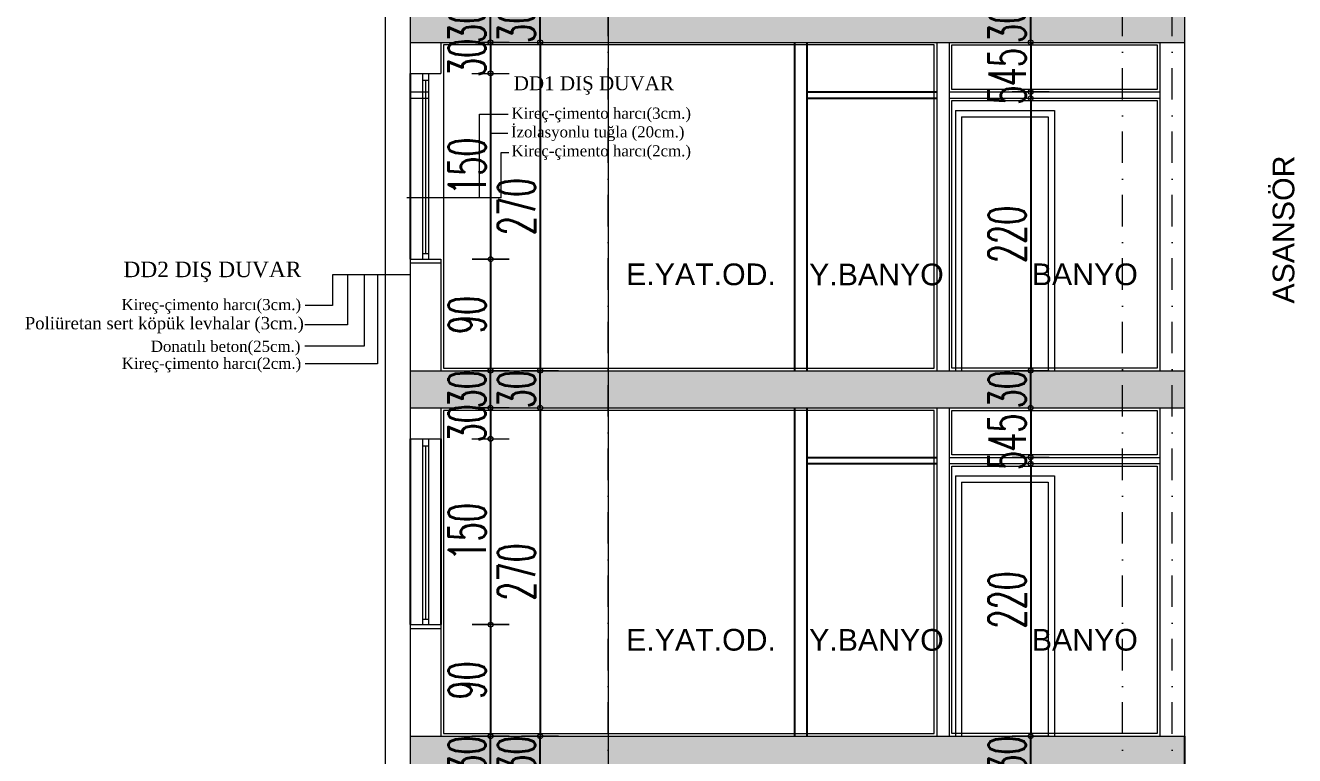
# Model space of a CAD drawing. Header units: millimetres. Extents: x -16104 to 67872, y -88009 to 12107.
# Drawn here: x 746.2 to 1002.3, y 9973.6 to 10120.9 of the extents above; entities that cross this region are included whole.
import ezdxf

# ---------------------------------------------------------------- set-up
doc = ezdxf.new("R2010")
doc.units = ezdxf.units.MM
doc.linetypes.add('DASHDOTX2', pattern=[50.8, 25.4, -12.7, 0, -12.7])
doc.layers.get('0').update_dxf_attribs({"color": 241})
doc.layers.add('TARAMA', color=8, linetype='Continuous', lineweight=15)
doc.styles.add('DIM', font='Txttw.shx', dxfattribs={"width": 0.6})
doc.styles.add('ÖLÇÜ', font='times.ttf', dxfattribs={"height": 15})
doc.dimstyles.new('50', dxfattribs={"dimscale": 0, "dimtxt": 30, "dimasz": 1, "dimexe": 0, "dimexo": 2, "dimgap": 4, "dimtad": 1, "dimdec": 0, "dimzin": 0, "dimdsep": 46, "dimtxsty": 'DIM', "dimblk1": 'DOT', "dimblk2": 'DOT', "dimsah": 1, "dimcen": 1.5, "dimdle": 3, "dimse1": 1, "dimse2": 1, "dimclrd": 256, "dimclre": 9, "dimclrt": 256, "dimadec": 0, "dimazin": 0, "dimtfac": 0.24, "dimtdec": 0, "dimtix": 1, "dimtmove": 2, "dimatfit": 3, "dimldrblk": 'DOT', "dimfxl": 0, "dimtolj": 1, "dimtzin": 15, "dimarcsym": 0})
pattern_1 = [(45, (19000.9484, -8391.119), (-4.4901281, 4.4901281), []), (45, (19005.4385, -8391.119), (-4.4901281, 4.4901281), [7.9375, -1.5875, 0, -1.5875])]

# ---------------------------------------------------------------- blocks, each defined once
blk = doc.blocks.new('DOT')
for p, q in [((0, 15), (0, -15)), ((-2, 0), (0, 0)), ((2, 0), (0, 0))]:
    blk.add_line(p, q)
blk.add_circle((0, 0), 2)
blk = doc.blocks.new('*D3193')
at = {"layer": 'Defpoints', "color": 0, "transparency": 16777216}
for p in [(62512.4, 2150), (62512.4, 2150), (62512.4, 2120)]:
    blk.add_point(p, dxfattribs=at)
at = {"layer": 'TARAMA', "lineweight": -2, "transparency": 16777216}
for p, q in [((62512.4, 2151), (62512.4, 2152)), ((62512.4, 2120), (62512.4, 2150)), ((62512.4, 2119), (62512.4, 2118))]:
    blk.add_line(p, q, dxfattribs=at)
for p, rotation in [((62512.4, 2150), 270), ((62512.4, 2120), 90)]:
    blk.add_blockref('DOT', p, dxfattribs=dict(at, rotation=rotation))
at = {"layer": 'TARAMA', "transparency": 16777216, "insert": (62493.4, 2135), "char_height": 30, "attachment_point": 5, "rotation": 90, "style": 'DIM'}
blk.add_mtext('\\A1;30', dxfattribs=at)
blk = doc.blocks.new('*D3050')
at = {"layer": 'Defpoints', "color": 0, "transparency": 16777216}
for p in [(62472.4, 2095), (62472.4, 1945), (62512.5, 1945)]:
    blk.add_point(p, dxfattribs=at)
at = {"layer": 'TARAMA', "lineweight": -2, "transparency": 16777216}
blk.add_line((62512.5, 2094), (62512.5, 1946), dxfattribs=at)
for p, rotation in [((62512.5, 2095), 90), ((62512.5, 1945), 270)]:
    blk.add_blockref('DOT', p, dxfattribs=dict(at, rotation=rotation))
at = {"layer": 'TARAMA', "transparency": 16777216, "insert": (62493.5, 2020), "char_height": 30, "attachment_point": 5, "rotation": 90, "style": 'DIM'}
blk.add_mtext('\\A1;150', dxfattribs=at)
blk = doc.blocks.new('*D3194')
at = {"layer": 'Defpoints', "color": 0, "transparency": 16777216}
for p in [(62512.4, 2120), (62512.4, 2095), (62512.5, 2095)]:
    blk.add_point(p, dxfattribs=at)
at = {"layer": 'TARAMA', "lineweight": -2, "transparency": 16777216}
for p, q in [((62512.4, 2121), (62512.4, 2122)), ((62512.4, 2120), (62512.4, 2095)), ((62512.4, 2094), (62512.4, 2093))]:
    blk.add_line(p, q, dxfattribs=at)
for p, rotation in [((62512.4, 2120), 270), ((62512.4, 2095), 90)]:
    blk.add_blockref('DOT', p, dxfattribs=dict(at, rotation=rotation))
at = {"layer": 'TARAMA', "transparency": 16777216, "insert": (62493.4, 2107.5), "char_height": 30, "attachment_point": 5, "rotation": 90, "style": 'DIM'}
blk.add_mtext('\\A1;30', dxfattribs=at)
blk = doc.blocks.new('*D3051')
at = {"layer": 'Defpoints', "color": 0, "transparency": 16777216}
for p in [(62512.5, 1945), (62512.5, 1855), (62512.5, 1855)]:
    blk.add_point(p, dxfattribs=at)
at = {"layer": 'TARAMA', "lineweight": -2, "transparency": 16777216}
blk.add_line((62512.5, 1944), (62512.5, 1856), dxfattribs=at)
for p, rotation in [((62512.5, 1945), 90), ((62512.5, 1855), 270)]:
    blk.add_blockref('DOT', p, dxfattribs=dict(at, rotation=rotation))
at = {"layer": 'TARAMA', "transparency": 16777216, "insert": (62493.5, 1900), "char_height": 30, "attachment_point": 5, "rotation": 90, "style": 'DIM'}
blk.add_mtext('\\A1;90', dxfattribs=at)
blk = doc.blocks.new('*D3195')
at = {"layer": 'Defpoints', "color": 0, "transparency": 16777216}
for p in [(62882.7, 2150), (62948.5, 2150), (62882.7, 2120)]:
    blk.add_point(p, dxfattribs=at)
at = {"layer": 'TARAMA', "lineweight": -2, "transparency": 16777216}
for p, q in [((62948.5, 2151), (62948.5, 2152)), ((62948.5, 2120), (62948.5, 2150)), ((62948.5, 2119), (62948.5, 2118))]:
    blk.add_line(p, q, dxfattribs=at)
for p, rotation in [((62948.5, 2150), 270), ((62948.5, 2120), 90)]:
    blk.add_blockref('DOT', p, dxfattribs=dict(at, rotation=rotation))
at = {"layer": 'TARAMA', "transparency": 16777216, "insert": (62929.5, 2135), "char_height": 30, "attachment_point": 5, "rotation": 90, "style": 'DIM'}
blk.add_mtext('\\A1;30', dxfattribs=at)
blk = doc.blocks.new('*D3052')
at = {"layer": 'Defpoints', "color": 0, "transparency": 16777216}
for p in [(62948.5, 2120), (62948.5, 2080), (62948.5, 2080)]:
    blk.add_point(p, dxfattribs=at)
at = {"layer": 'TARAMA', "lineweight": -2, "transparency": 16777216}
blk.add_line((62948.5, 2119), (62948.5, 2081), dxfattribs=at)
for p, rotation in [((62948.5, 2120), 90), ((62948.5, 2080), 270)]:
    blk.add_blockref('DOT', p, dxfattribs=dict(at, rotation=rotation))
at = {"layer": 'TARAMA', "transparency": 16777216, "insert": (62929.5, 2100), "char_height": 30, "attachment_point": 5, "rotation": 90, "style": 'DIM'}
blk.add_mtext('\\A1;45', dxfattribs=at)
blk = doc.blocks.new('*D3053')
at = {"layer": 'Defpoints', "color": 0, "transparency": 16777216}
for p in [(62948.5, 2080), (62948.5, 2075), (62948.5, 2075)]:
    blk.add_point(p, dxfattribs=at)
at = {"layer": 'TARAMA', "lineweight": -2, "transparency": 16777216}
for p, q in [((62948.5, 2081), (62948.5, 2082)), ((62948.5, 2080), (62948.5, 2075)), ((62948.5, 2074), (62948.5, 2073))]:
    blk.add_line(p, q, dxfattribs=at)
for p, rotation in [((62948.5, 2080), 270), ((62948.5, 2075), 90)]:
    blk.add_blockref('DOT', p, dxfattribs=dict(at, rotation=rotation))
at = {"layer": 'TARAMA', "transparency": 16777216, "insert": (62929.5, 2077.5), "char_height": 30, "attachment_point": 5, "rotation": 90, "style": 'DIM'}
blk.add_mtext('\\A1;5', dxfattribs=at)
blk = doc.blocks.new('*D3054')
at = {"layer": 'Defpoints', "color": 0, "transparency": 16777216}
for p in [(62948.5, 2075), (62948.5, 1855), (62948.5, 1855)]:
    blk.add_point(p, dxfattribs=at)
at = {"layer": 'TARAMA', "lineweight": -2, "transparency": 16777216}
blk.add_line((62948.5, 2074), (62948.5, 1856), dxfattribs=at)
for p, rotation in [((62948.5, 2075), 90), ((62948.5, 1855), 270)]:
    blk.add_blockref('DOT', p, dxfattribs=dict(at, rotation=rotation))
at = {"layer": 'TARAMA', "transparency": 16777216, "insert": (62929.5, 1965), "char_height": 30, "attachment_point": 5, "rotation": 90, "style": 'DIM'}
blk.add_mtext('\\A1;220', dxfattribs=at)
blk = doc.blocks.new('*D3061')
at = {"layer": 'Defpoints', "color": 0, "transparency": 16777216}
for p in [(62512.4, 1855), (62512.4, 1855), (62512.4, 1825)]:
    blk.add_point(p, dxfattribs=at)
at = {"layer": 'TARAMA', "lineweight": -2, "transparency": 16777216}
for p, q in [((62512.4, 1856), (62512.4, 1857)), ((62512.4, 1825), (62512.4, 1855)), ((62512.4, 1824), (62512.4, 1823))]:
    blk.add_line(p, q, dxfattribs=at)
for p, rotation in [((62512.4, 1855), 270), ((62512.4, 1825), 90)]:
    blk.add_blockref('DOT', p, dxfattribs=dict(at, rotation=rotation))
at = {"layer": 'TARAMA', "transparency": 16777216, "insert": (62493.4, 1840), "char_height": 30, "attachment_point": 5, "rotation": 90, "style": 'DIM'}
blk.add_mtext('\\A1;30', dxfattribs=at)
blk = doc.blocks.new('*D3062')
at = {"layer": 'Defpoints', "color": 0, "transparency": 16777216}
for p in [(62472.4, 1800), (62472.4, 1650), (62512.5, 1650)]:
    blk.add_point(p, dxfattribs=at)
at = {"layer": 'TARAMA', "lineweight": -2, "transparency": 16777216}
blk.add_line((62512.5, 1799), (62512.5, 1651), dxfattribs=at)
for p, rotation in [((62512.5, 1800), 90), ((62512.5, 1650), 270)]:
    blk.add_blockref('DOT', p, dxfattribs=dict(at, rotation=rotation))
at = {"layer": 'TARAMA', "transparency": 16777216, "insert": (62493.5, 1725), "char_height": 30, "attachment_point": 5, "rotation": 90, "style": 'DIM'}
blk.add_mtext('\\A1;150', dxfattribs=at)
blk = doc.blocks.new('*D3063')
at = {"layer": 'Defpoints', "color": 0, "transparency": 16777216}
for p in [(62512.4, 1825), (62512.4, 1800), (62512.5, 1800)]:
    blk.add_point(p, dxfattribs=at)
at = {"layer": 'TARAMA', "lineweight": -2, "transparency": 16777216}
for p, q in [((62512.4, 1826), (62512.4, 1827)), ((62512.4, 1825), (62512.4, 1800)), ((62512.4, 1799), (62512.4, 1798))]:
    blk.add_line(p, q, dxfattribs=at)
for p, rotation in [((62512.4, 1825), 270), ((62512.4, 1800), 90)]:
    blk.add_blockref('DOT', p, dxfattribs=dict(at, rotation=rotation))
at = {"layer": 'TARAMA', "transparency": 16777216, "insert": (62493.4, 1812.5), "char_height": 30, "attachment_point": 5, "rotation": 90, "style": 'DIM'}
blk.add_mtext('\\A1;30', dxfattribs=at)
blk = doc.blocks.new('*D3064')
at = {"layer": 'Defpoints', "color": 0, "transparency": 16777216}
for p in [(62512.5, 1650), (62512.5, 1560), (62512.5, 1560)]:
    blk.add_point(p, dxfattribs=at)
at = {"layer": 'TARAMA', "lineweight": -2, "transparency": 16777216}
blk.add_line((62512.5, 1649), (62512.5, 1561), dxfattribs=at)
for p, rotation in [((62512.5, 1650), 90), ((62512.5, 1560), 270)]:
    blk.add_blockref('DOT', p, dxfattribs=dict(at, rotation=rotation))
at = {"layer": 'TARAMA', "transparency": 16777216, "insert": (62493.5, 1605), "char_height": 30, "attachment_point": 5, "rotation": 90, "style": 'DIM'}
blk.add_mtext('\\A1;90', dxfattribs=at)
blk = doc.blocks.new('*D3065')
at = {"layer": 'Defpoints', "color": 0, "transparency": 16777216}
for p in [(62882.7, 1855), (62948.5, 1855), (62882.7, 1825)]:
    blk.add_point(p, dxfattribs=at)
at = {"layer": 'TARAMA', "lineweight": -2, "transparency": 16777216}
for p, q in [((62948.5, 1856), (62948.5, 1857)), ((62948.5, 1825), (62948.5, 1855)), ((62948.5, 1824), (62948.5, 1823))]:
    blk.add_line(p, q, dxfattribs=at)
for p, rotation in [((62948.5, 1855), 270), ((62948.5, 1825), 90)]:
    blk.add_blockref('DOT', p, dxfattribs=dict(at, rotation=rotation))
at = {"layer": 'TARAMA', "transparency": 16777216, "insert": (62929.5, 1840), "char_height": 30, "attachment_point": 5, "rotation": 90, "style": 'DIM'}
blk.add_mtext('\\A1;30', dxfattribs=at)
blk = doc.blocks.new('*D3066')
at = {"layer": 'Defpoints', "color": 0, "transparency": 16777216}
for p in [(62948.5, 1825), (62948.5, 1785), (62948.5, 1785)]:
    blk.add_point(p, dxfattribs=at)
at = {"layer": 'TARAMA', "lineweight": -2, "transparency": 16777216}
blk.add_line((62948.5, 1824), (62948.5, 1786), dxfattribs=at)
for p, rotation in [((62948.5, 1825), 90), ((62948.5, 1785), 270)]:
    blk.add_blockref('DOT', p, dxfattribs=dict(at, rotation=rotation))
at = {"layer": 'TARAMA', "transparency": 16777216, "insert": (62929.5, 1805), "char_height": 30, "attachment_point": 5, "rotation": 90, "style": 'DIM'}
blk.add_mtext('\\A1;45', dxfattribs=at)
blk = doc.blocks.new('*D3067')
at = {"layer": 'Defpoints', "color": 0, "transparency": 16777216}
for p in [(62948.5, 1785), (62948.5, 1780), (62948.5, 1780)]:
    blk.add_point(p, dxfattribs=at)
at = {"layer": 'TARAMA', "lineweight": -2, "transparency": 16777216}
for p, q in [((62948.5, 1786), (62948.5, 1787)), ((62948.5, 1785), (62948.5, 1780)), ((62948.5, 1779), (62948.5, 1778))]:
    blk.add_line(p, q, dxfattribs=at)
for p, rotation in [((62948.5, 1785), 270), ((62948.5, 1780), 90)]:
    blk.add_blockref('DOT', p, dxfattribs=dict(at, rotation=rotation))
at = {"layer": 'TARAMA', "transparency": 16777216, "insert": (62929.5, 1782.5), "char_height": 30, "attachment_point": 5, "rotation": 90, "style": 'DIM'}
blk.add_mtext('\\A1;5', dxfattribs=at)
blk = doc.blocks.new('*D3068')
at = {"layer": 'Defpoints', "color": 0, "transparency": 16777216}
for p in [(62948.5, 1780), (62948.5, 1560), (62948.5, 1560)]:
    blk.add_point(p, dxfattribs=at)
at = {"layer": 'TARAMA', "lineweight": -2, "transparency": 16777216}
blk.add_line((62948.5, 1779), (62948.5, 1561), dxfattribs=at)
for p, rotation in [((62948.5, 1780), 90), ((62948.5, 1560), 270)]:
    blk.add_blockref('DOT', p, dxfattribs=dict(at, rotation=rotation))
at = {"layer": 'TARAMA', "transparency": 16777216, "insert": (62929.5, 1670), "char_height": 30, "attachment_point": 5, "rotation": 90, "style": 'DIM'}
blk.add_mtext('\\A1;220', dxfattribs=at)
blk = doc.blocks.new('*D3199')
at = {"layer": 'Defpoints', "color": 0, "transparency": 16777216}
for p in [(62512.4, 1560), (62512.4, 1560), (62512.4, 1530)]:
    blk.add_point(p, dxfattribs=at)
at = {"layer": 'TARAMA', "lineweight": -2, "transparency": 16777216}
for p, q in [((62512.4, 1561), (62512.4, 1562)), ((62512.4, 1530), (62512.4, 1560)), ((62512.4, 1529), (62512.4, 1528))]:
    blk.add_line(p, q, dxfattribs=at)
for p, rotation in [((62512.4, 1560), 270), ((62512.4, 1530), 90)]:
    blk.add_blockref('DOT', p, dxfattribs=dict(at, rotation=rotation))
at = {"layer": 'TARAMA', "transparency": 16777216, "insert": (62493.4, 1545), "char_height": 30, "attachment_point": 5, "rotation": 90, "style": 'DIM'}
blk.add_mtext('\\A1;30', dxfattribs=at)
blk = doc.blocks.new('*D3201')
at = {"layer": 'Defpoints', "color": 0, "transparency": 16777216}
for p in [(62882.7, 1560), (62948.5, 1560), (62882.7, 1530)]:
    blk.add_point(p, dxfattribs=at)
at = {"layer": 'TARAMA', "lineweight": -2, "transparency": 16777216}
for p, q in [((62948.5, 1561), (62948.5, 1562)), ((62948.5, 1530), (62948.5, 1560)), ((62948.5, 1529), (62948.5, 1528))]:
    blk.add_line(p, q, dxfattribs=at)
for p, rotation in [((62948.5, 1560), 270), ((62948.5, 1530), 90)]:
    blk.add_blockref('DOT', p, dxfattribs=dict(at, rotation=rotation))
at = {"layer": 'TARAMA', "transparency": 16777216, "insert": (62929.5, 1545), "char_height": 30, "attachment_point": 5, "rotation": 90, "style": 'DIM'}
blk.add_mtext('\\A1;30', dxfattribs=at)
blk = doc.blocks.new('*D3108')
at = {"layer": 'Defpoints', "color": 0, "transparency": 16777216}
for p in [(62552.4, 2120), (62552.4, 1855), (62552.4, 1855)]:
    blk.add_point(p, dxfattribs=at)
at = {"layer": 'TARAMA', "lineweight": -2, "transparency": 16777216}
blk.add_line((62552.4, 2119), (62552.4, 1856), dxfattribs=at)
for p, rotation in [((62552.4, 2120), 90), ((62552.4, 1855), 270)]:
    blk.add_blockref('DOT', p, dxfattribs=dict(at, rotation=rotation))
at = {"layer": 'TARAMA', "transparency": 16777216, "insert": (62533.4, 1987.5), "char_height": 30, "attachment_point": 5, "rotation": 90, "style": 'DIM'}
blk.add_mtext('\\A1;270', dxfattribs=at)
blk = doc.blocks.new('*D3213')
at = {"layer": 'Defpoints', "color": 0, "transparency": 16777216}
for p in [(62552.4, 2150), (62552.4, 2150), (62552.4, 2120)]:
    blk.add_point(p, dxfattribs=at)
at = {"layer": 'TARAMA', "lineweight": -2, "transparency": 16777216}
for p, q in [((62552.4, 2151), (62552.4, 2152)), ((62552.4, 2120), (62552.4, 2150)), ((62552.4, 2119), (62552.4, 2118))]:
    blk.add_line(p, q, dxfattribs=at)
for p, rotation in [((62552.4, 2150), 270), ((62552.4, 2120), 90)]:
    blk.add_blockref('DOT', p, dxfattribs=dict(at, rotation=rotation))
at = {"layer": 'TARAMA', "transparency": 16777216, "insert": (62533.4, 2135), "char_height": 30, "attachment_point": 5, "rotation": 90, "style": 'DIM'}
blk.add_mtext('\\A1;30', dxfattribs=at)
blk = doc.blocks.new('*D3110')
at = {"layer": 'Defpoints', "color": 0, "transparency": 16777216}
for p in [(62552.4, 1825), (62552.4, 1560), (62552.4, 1560)]:
    blk.add_point(p, dxfattribs=at)
at = {"layer": 'TARAMA', "lineweight": -2, "transparency": 16777216}
blk.add_line((62552.4, 1824), (62552.4, 1561), dxfattribs=at)
for p, rotation in [((62552.4, 1825), 90), ((62552.4, 1560), 270)]:
    blk.add_blockref('DOT', p, dxfattribs=dict(at, rotation=rotation))
at = {"layer": 'TARAMA', "transparency": 16777216, "insert": (62533.4, 1692.5), "char_height": 30, "attachment_point": 5, "rotation": 90, "style": 'DIM'}
blk.add_mtext('\\A1;270', dxfattribs=at)
blk = doc.blocks.new('*D3113')
at = {"layer": 'Defpoints', "color": 0, "transparency": 16777216}
for p in [(62552.4, 1855), (62552.4, 1855), (62552.4, 1825)]:
    blk.add_point(p, dxfattribs=at)
at = {"layer": 'TARAMA', "lineweight": -2, "transparency": 16777216}
for p, q in [((62552.4, 1856), (62552.4, 1857)), ((62552.4, 1825), (62552.4, 1855)), ((62552.4, 1824), (62552.4, 1823))]:
    blk.add_line(p, q, dxfattribs=at)
for p, rotation in [((62552.4, 1855), 270), ((62552.4, 1825), 90)]:
    blk.add_blockref('DOT', p, dxfattribs=dict(at, rotation=rotation))
at = {"layer": 'TARAMA', "transparency": 16777216, "insert": (62533.4, 1840), "char_height": 30, "attachment_point": 5, "rotation": 90, "style": 'DIM'}
blk.add_mtext('\\A1;30', dxfattribs=at)
blk = doc.blocks.new('*D3214')
at = {"layer": 'Defpoints', "color": 0, "transparency": 16777216}
for p in [(62552.4, 1560), (62552.4, 1560), (62552.4, 1530)]:
    blk.add_point(p, dxfattribs=at)
at = {"layer": 'TARAMA', "lineweight": -2, "transparency": 16777216}
for p, q in [((62552.4, 1561), (62552.4, 1562)), ((62552.4, 1530), (62552.4, 1560)), ((62552.4, 1529), (62552.4, 1528))]:
    blk.add_line(p, q, dxfattribs=at)
for p, rotation in [((62552.4, 1560), 270), ((62552.4, 1530), 90)]:
    blk.add_blockref('DOT', p, dxfattribs=dict(at, rotation=rotation))
at = {"layer": 'TARAMA', "transparency": 16777216, "insert": (62533.4, 1545), "char_height": 30, "attachment_point": 5, "rotation": 90, "style": 'DIM'}
blk.add_mtext('\\A1;30', dxfattribs=at)
blk = doc.blocks.new('UYH')
h = blk.add_hatch()
h.set_pattern_fill('ANSI35,_O', color=256)
h.set_pattern_definition(pattern_1)
h.paths.add_polyline_path([(63072.7, 2150), (63062.7, 2150), (63062.7, 2120), (63072.7, 2120)])
h.paths.add_polyline_path([(63062.7, 2150), (63022.7, 2150), (63022.7, 2120), (63062.7, 2120)])
h.paths.add_polyline_path([(63022.7, 2150), (62607.4, 2150), (62607.4, 2120), (63022.7, 2120)])
h.paths.add_polyline_path([(62607.4, 2150), (62447.4, 2150), (62447.4, 2120), (62607.4, 2120)])
h.paths.add_polyline_path([(62907, 2112.9), (62907, 2157), (62952, 2157), (62952, 2112.9)], flags=9)
h.paths.add_polyline_path([(62470.9, 2112.9), (62470.9, 2157), (62515.9, 2157), (62515.9, 2112.9)], flags=9)
h.paths.add_polyline_path([(62470.9, 2085.4), (62470.9, 2129.5), (62515.9, 2129.5), (62515.9, 2085.4)], flags=9)
h.paths.add_polyline_path([(62510.9, 2112.9), (62510.9, 2157), (62555.9, 2157), (62555.9, 2112.9)], flags=9)
h = blk.add_hatch()
h.set_pattern_fill('ANSI35,_O', color=256)
h.set_pattern_definition(pattern_1)
h.paths.add_polyline_path([(63072.7, 1560), (63062.7, 1560), (63062.7, 1530), (63072.7, 1530)])
h.paths.add_polyline_path([(63062.7, 1560), (63022.7, 1560), (63022.7, 1530), (63062.7, 1530)])
h.paths.add_polyline_path([(63022.7, 1560), (62607.4, 1560), (62607.4, 1530), (63022.7, 1530)])
h.paths.add_polyline_path([(62607.4, 1560), (62447.4, 1560), (62447.4, 1530), (62607.4, 1530)])
h.paths.add_polyline_path([(62907, 1522.9), (62907, 1567), (62952, 1567), (62952, 1522.9)], flags=9)
h.paths.add_polyline_path([(62470.9, 1522.9), (62470.9, 1567), (62515.9, 1567), (62515.9, 1522.9)], flags=9)
h.paths.add_polyline_path([(62470.9, 1495.4), (62470.9, 1539.5), (62515.9, 1539.5), (62515.9, 1495.4)], flags=9)
h.paths.add_polyline_path([(62510.9, 1522.9), (62510.9, 1567), (62555.9, 1567), (62555.9, 1522.9)], flags=9)
at = {"layer": 'TARAMA'}
h = blk.add_hatch(dxfattribs=at)
h.set_pattern_fill('JIS_STN_2.5,_O', color=256)
h.set_pattern_definition([(45, (30083.195, -15344.7364), (-1.76776695, 1.76776695), []), (45, (30084.96, -15344.7364), (-1.76776695, 1.76776695), [1.2, -0.5])])
h.paths.add_polyline_path([(63072.7, 1825), (63072.7, 1855), (62447.4, 1855), (62447.4, 1825)])
for p, q in [((62757.7, 2120), (62757.7, 1855)), ((62767.7, 2120), (62767.7, 1855)), ((62447.4, 2095), (62447.4, 1945)), ((62767.7, 2080), (62872.7, 2080)), ((62767.7, 2075), (62872.7, 2075)), ((62757.7, 1825), (62757.7, 1560)), ((62767.7, 1825), (62767.7, 1560)), ((62447.4, 1800), (62447.4, 1650)), ((62472.4, 1800), (62472.4, 1650)), ((62767.7, 1785), (62872.7, 1785)), ((62767.7, 1780), (62872.7, 1780)), ((63072.7, 1560), (63072.7, 810))]:
    blk.add_line(p, q)
for p, q in [((62607.4, 3431.5), (62607.4, 590.2)), ((62427.4, 2445), (62427.4, 2120)), ((62427.4, 2150), (62427.4, 1825)), ((62447.4, 2150), (62447.4, 2095)), ((63072.7, 2150), (63072.7, 1855)), ((62447.4, 2120), (63072.7, 2120)), ((62472.4, 2120), (62472.4, 2095)), ((62872.7, 2120), (62872.7, 1855)), ((62882.7, 2120), (62882.7, 1855)), ((63052.7, 2120), (63052.7, 1855)), ((62447.4, 2095), (62472.4, 2095)), ((62457.4, 2095), (62457.4, 1945)), ((62462.4, 2095), (62462.4, 1945)), ((62457.4, 2089.4), (62462.4, 2089.4)), ((62459.9, 2089.4), (62459.9, 1949.5)), ((62447.4, 2080), (62462.4, 2080)), ((62447.4, 2075), (62462.4, 2075)), ((62882.7, 2080), (63052.7, 2080)), ((62882.7, 2075), (63052.7, 2075)), ((62503.6, 2062.1), (62526.6, 2062.1)), ((62503.6, 1994.5), (62503.6, 2062.1)), ((62887.7, 2065), (62887.7, 1855)), ((62887.7, 2065), (62967.7, 2065)), ((62892.7, 2060), (62892.7, 1855)), ((62892.7, 2060), (62962.7, 2060)), ((62962.7, 2060), (62962.7, 1855)), ((62967.7, 2065), (62967.7, 1855)), ((62512.9, 2046.7), (62526.3, 2046.7)), ((62512.9, 1994.5), (62512.9, 2046.7)), ((62520.9, 2031.1), (62527.2, 2031.1)), ((62520.9, 1994.5), (62520.9, 2031.1)), ((62520.9, 1994.5), (62444.7, 1994.5)), ((62457.4, 1949.5), (62462.4, 1949.5)), ((62447.4, 1945), (62472.4, 1945)), ((62447.4, 1945), (62447.4, 1855)), ((62447.4, 1942), (62472.4, 1942)), ((62472.4, 1945), (62472.4, 1855)), ((62447.4, 1932.4), (62384.9, 1932.4)), ((62384.9, 1932.4), (62384.9, 1907.5)), ((62396.9, 1932.4), (62396.9, 1892)), ((62421.1, 1932.4), (62421.1, 1860.6)), ((62384.9, 1907.5), (62362.7, 1907.5)), ((62396.9, 1892), (62362.6, 1892)), ((62421.1, 1860.6), (62362.7, 1860.6)), ((62427.4, 1855), (62427.4, 1530)), ((62447.4, 1855), (63072.7, 1855)), ((62447.4, 1855), (62447.4, 1800)), ((63072.7, 1855), (63072.7, 1560)), ((62447.4, 1825), (63072.7, 1825)), ((62472.4, 1825), (62472.4, 1800)), ((62872.7, 1825), (62872.7, 1560)), ((62882.7, 1825), (62882.7, 1560)), ((63052.7, 1825), (63052.7, 1560)), ((62447.4, 1800), (62472.4, 1800)), ((62457.4, 1800), (62457.4, 1650)), ((62457.4, 1794.4), (62462.4, 1794.4)), ((62459.9, 1794.4), (62459.9, 1654.5)), ((62462.4, 1800), (62462.4, 1650)), ((62882.7, 1785), (63052.7, 1785)), ((62882.7, 1780), (63052.7, 1780)), ((62887.7, 1770), (62887.7, 1560)), ((62887.7, 1770), (62967.7, 1770)), ((62892.7, 1765), (62892.7, 1560)), ((62892.7, 1765), (62962.7, 1765)), ((62962.7, 1765), (62962.7, 1560)), ((62967.7, 1770), (62967.7, 1560)), ((62447.4, 1650), (62472.4, 1650)), ((62447.4, 1650), (62447.4, 1560)), ((62457.4, 1654.5), (62462.4, 1654.5)), ((62472.4, 1650), (62472.4, 1560)), ((62447.4, 1647), (62472.4, 1647)), ((62427.4, 1560), (62427.4, 1235)), ((62447.4, 1560), (63072.7, 1560)), ((62447.4, 1560), (62447.4, 1505))]:
    blk.add_line(p, q, dxfattribs=at)
at = {"layer": 'TARAMA', "linetype": 'DASHDOTX2'}
for p, q in [((62607.4, 537.9), (62607.4, 3431.5)), ((63022.7, 537.9), (63022.7, 3431.6)), ((63062.7, 537.9), (63062.7, 3431.6))]:
    blk.add_line(p, q, dxfattribs=at)
at = {"layer": 'TARAMA'}
for points in [[(62870.7, 2118), (62474.4, 2118), (62474.4, 2095), (62474.4, 1945), (62474.4, 1857), (62870.7, 1857)], [(62884.7, 2118), (63050.7, 2118), (63050.7, 2082), (62884.7, 2082)], [(62884.7, 2073), (63050.7, 2073), (63050.7, 1857), (62884.7, 1857)], [(62870.7, 1823), (62474.4, 1823), (62474.4, 1800), (62474.4, 1650), (62474.4, 1562), (62870.7, 1562)], [(62884.7, 1823), (63050.7, 1823), (63050.7, 1787), (62884.7, 1787)], [(62884.7, 1778), (63050.7, 1778), (63050.7, 1562), (62884.7, 1562)]]:
    blk.add_lwpolyline(points, close=True, dxfattribs=at)
blk.add_lwpolyline([(62410.3, 1932.4), (62410.3, 1874.7), (62362.6, 1874.7)], dxfattribs=at)
at = {"layer": 'TARAMA', "style": 'ÖLÇÜ'}
for s, height, p in [('DD1 DIŞ DUVAR', 11.25, (62531.1, 2081.4)), ('DD2 DIŞ DUVAR', 12.5, (62216, 1930.5))]:
    blk.add_text(s, height=height, dxfattribs=at).set_placement(p)
at = {"layer": 'TARAMA', "ltscale": 0.8, "style": 'ÖLÇÜ'}
for s, height, p in [('Kireç-çimento harcı(3cm.)', 9, (62529.3, 2058.4)), ('İzolasyonlu tuğla (20cm.)', 9, (62528.9, 2043.3)), ('Kireç-çimento harcı(2cm.)', 9, (62529.3, 2028)), ('Kireç-çimento harcı(3cm.)', 9, (62214.5, 1903.9)), ('Poliüretan sert köpük levhalar (3cm.)', 10, (62136.4, 1888.4)), ('Donatılı beton(25cm.)', 9, (62238.1, 1870.2)), ('Kireç-çimento harcı(2cm.)', 9, (62214.6, 1856.5))]:
    blk.add_text(s, height=height, dxfattribs=at).set_placement(p)
at = {"layer": 'TARAMA', "insert": (63161.6, 2028.7), "char_height": 17.5, "width": 1076.841, "attachment_point": 9, "rotation": 90}
blk.add_mtext('{\\fArial|b0|i0|c162|p34;ASANSÖR}', dxfattribs=at)
at = {"layer": 'TARAMA', "char_height": 17.5, "width": 1076.841, "attachment_point": 9}
for s, insert in [('{\\fArial|b0|i0|c162|p34;E.YAT.OD.}', (62742.8, 1923.8)), ('{\\fArial|b0|i0|c162|p34;Y.BANYO}', (62878.3, 1923.7)), ('{\\fArial|b0|i0|c162|p34;BANYO}', (63035, 1923.8)), ('{\\fArial|b0|i0|c162|p34;E.YAT.OD.}', (62742.8, 1628.8)), ('{\\fArial|b0|i0|c162|p34;Y.BANYO}', (62878.3, 1628.7)), ('{\\fArial|b0|i0|c162|p34;BANYO}', (63035, 1628.8))]:
    blk.add_mtext(s, dxfattribs=dict(at, insert=insert))
at = {"layer": 'TARAMA'}
for base, p1, p2, picture, middle in [((62512.4, 2150), (62512.4, 2120), (62512.4, 2150), '*D3193', (62493.4, 2135)), ((62552.4, 2150), (62552.4, 2120), (62552.4, 2150), '*D3213', (62533.4, 2135)), ((62948.5, 2150), (62882.7, 2120), (62882.7, 2150), '*D3195', (62929.5, 2135)), ((62512.5, 1945), (62472.4, 2095), (62472.4, 1945), '*D3050', (62493.5, 2020)), ((62948.5, 2075), (62948.5, 2080), (62948.5, 2075), '*D3053', (62929.5, 2077.5)), ((62948.5, 1855), (62948.5, 2075), (62948.5, 1855), '*D3054', (62929.5, 1965)), ((62512.5, 1855), (62512.5, 1945), (62512.5, 1855), '*D3051', (62493.5, 1900)), ((62512.4, 1855), (62512.4, 1825), (62512.4, 1855), '*D3061', (62493.4, 1840)), ((62552.4, 1855), (62552.4, 1825), (62552.4, 1855), '*D3113', (62533.4, 1840)), ((62948.5, 1855), (62882.7, 1825), (62882.7, 1855), '*D3065', (62929.5, 1840)), ((62512.5, 1650), (62472.4, 1800), (62472.4, 1650), '*D3062', (62493.5, 1725)), ((62948.5, 1780), (62948.5, 1785), (62948.5, 1780), '*D3067', (62929.5, 1782.5)), ((62948.5, 1560), (62948.5, 1780), (62948.5, 1560), '*D3068', (62929.5, 1670)), ((62512.5, 1560), (62512.5, 1650), (62512.5, 1560), '*D3064', (62493.5, 1605)), ((62512.4, 1560), (62512.4, 1530), (62512.4, 1560), '*D3199', (62493.4, 1545)), ((62552.4, 1560), (62552.4, 1530), (62552.4, 1560), '*D3214', (62533.4, 1545)), ((62948.5, 1560), (62882.7, 1530), (62882.7, 1560), '*D3201', (62929.5, 1545))]:
    dim = blk.add_linear_dim(base=base, p1=p1, p2=p2, angle=90, dimstyle='50', override={"dimscale": 1}, dxfattribs=at)
    dim.commit()
    dim.dimension.update_dxf_attribs({"geometry": picture, "text_midpoint": middle})
for base, p1, p2, text, picture, middle in [((62512.4, 2095), (62512.4, 2120), (62512.5, 2095), '30', '*D3194', (62493.4, 2107.5)), ((62552.4, 1855), (62552.4, 2120), (62552.4, 1855), '270', '*D3108', (62533.4, 1987.5)), ((62948.5, 2080), (62948.5, 2120), (62948.5, 2080), '45', '*D3052', (62929.5, 2100)), ((62512.4, 1800), (62512.4, 1825), (62512.5, 1800), '30', '*D3063', (62493.4, 1812.5)), ((62552.4, 1560), (62552.4, 1825), (62552.4, 1560), '270', '*D3110', (62533.4, 1692.5)), ((62948.5, 1785), (62948.5, 1825), (62948.5, 1785), '45', '*D3066', (62929.5, 1805))]:
    dim = blk.add_linear_dim(base=base, p1=p1, p2=p2, angle=90, text=text, dimstyle='50', override={"dimscale": 1}, dxfattribs=at)
    dim.commit()
    dim.dimension.update_dxf_attribs({"geometry": picture, "text_midpoint": middle})

msp = doc.modelspace()

# ---------------------------------------------------------------- block references
at = {"xscale": 0.25, "yscale": 0.25, "zscale": 0.25}
msp.add_blockref('UYH', (-14788.06, 9587.5), dxfattribs=at)

doc.saveas('drawing.dxf')
